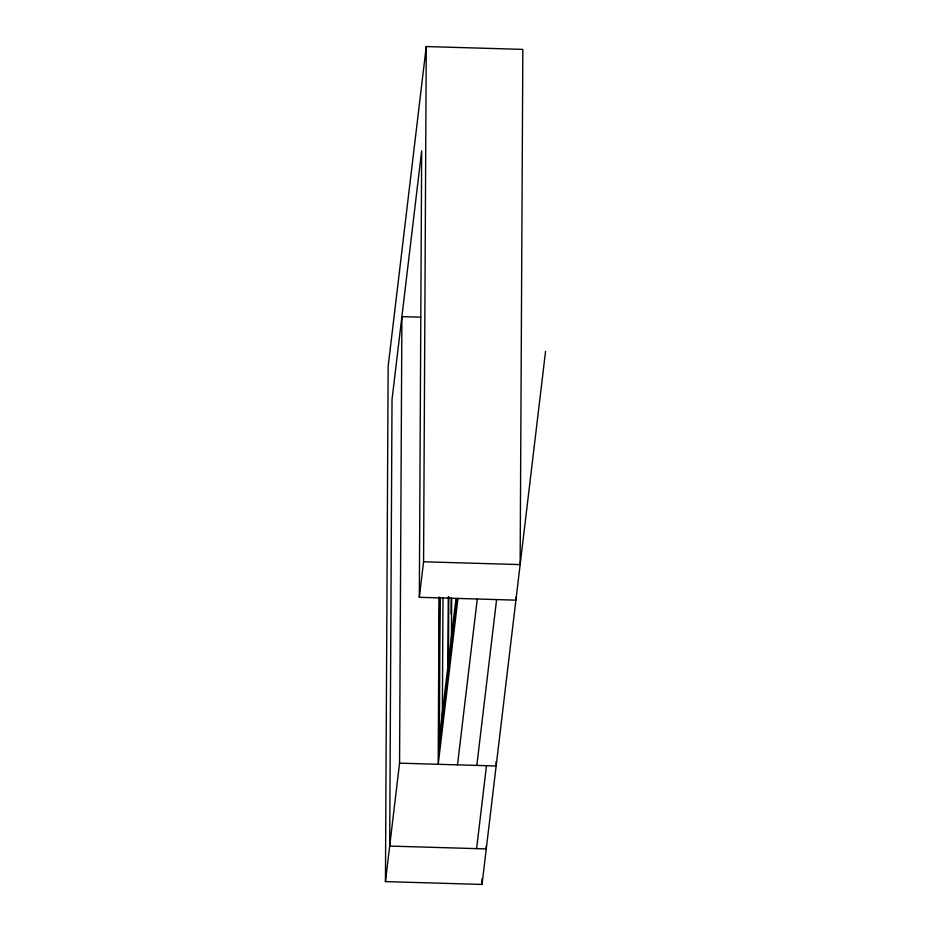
<?xml version="1.0" encoding="UTF-8"?>
<svg xmlns="http://www.w3.org/2000/svg" width="931" height="931" viewBox="0 0 931 931"><rect width="100%" height="100%" fill="white"/><g stroke="black" fill="none" stroke-linecap="round" stroke-linejoin="round"><path stroke-width="1.4" d="M545.554 351.371L482.025 884.45L385.446 881.61L388.146 366.395L426.258 46.55L522.838 49.39L520.138 564.605L423.57 561.765L419.334 597.306L515.902 600.146L515.925 597.237M385.446 881.61L399.562 763.152L401.901 316.633L420.731 317.18M419.334 597.306L421.673 150.787L392.021 399.55L389.682 846.081L486.25 848.909L486.273 846.046M423.57 561.765L426.258 46.55M439.071 597.027L438.198 764.293L457.959 598.435M439.572 597.504L438.769 751.259L456.958 598.621M440.084 597.446L439.339 738.225L455.969 598.773M442.341 717.999L442.981 597.539M447.904 666.41L448.265 596.748M448.428 661.964L448.777 596.655M451.07 614.251L451.151 598.284M451.442 640.284L451.663 598.191M452.908 633.173L452.932 628.821M482.025 884.45L482.049 878.643M496.165 761.698L496.142 765.992L399.562 763.152M457.505 764.851L477.277 599.005M476.823 765.422L496.595 599.576M476.602 848.63L486.482 765.701"/></g></svg>
